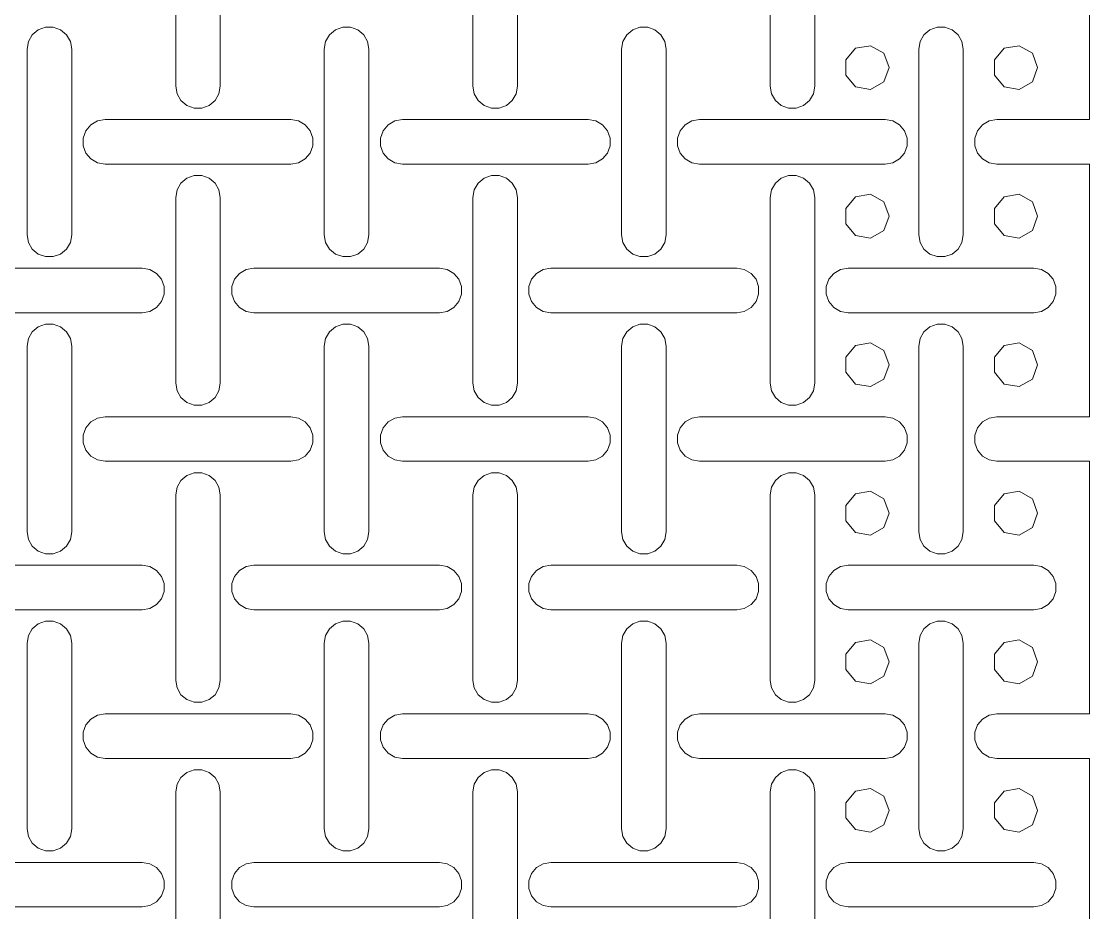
# Model space of a CAD drawing. Header units: metres. Extents: x 0 to 140, y 0 to 240.
# Drawn here: x 68.1 to 140, y 58.1 to 118.1 of the extents above; entities that cross this region are included whole.
import ezdxf

# ---------------------------------------------------------------- set-up
doc = ezdxf.new("R2010")
doc.units = ezdxf.units.M
doc.layers.add('TOP', color=1, linetype='Continuous', lineweight=0)

msp = doc.modelspace()

# ---------------------------------------------------------------- linework, layer by layer
at = {"layer": 'TOP'}
for p, q in [((140, 111.5), (140, 128.5)), ((78.5, 113.75), (78.5, 126.25)), ((81.5, 113.75), (81.5, 126.25)), ((98.5, 113.75), (98.5, 126.25)), ((101.5, 113.75), (101.5, 126.25)), ((118.5, 113.75), (118.5, 126.25)), ((121.5, 113.75), (121.5, 126.25)), ((68.59, 116.763), (68.851, 117.214)), ((68.851, 117.214), (69.25, 117.549)), ((69.25, 117.549), (69.74, 117.727)), ((69.74, 117.727), (70.26, 117.727)), ((70.26, 117.727), (70.75, 117.549)), ((70.75, 117.549), (71.149, 117.214)), ((71.149, 117.214), (71.41, 116.763)), ((88.59, 116.763), (88.851, 117.214)), ((88.851, 117.214), (89.25, 117.549)), ((89.25, 117.549), (89.74, 117.727)), ((89.74, 117.727), (90.26, 117.727)), ((90.26, 117.727), (90.75, 117.549)), ((90.75, 117.549), (91.149, 117.214)), ((91.149, 117.214), (91.41, 116.763)), ((108.59, 116.763), (108.851, 117.214)), ((108.851, 117.214), (109.25, 117.549)), ((109.25, 117.549), (109.74, 117.727)), ((109.74, 117.727), (110.26, 117.727)), ((110.26, 117.727), (110.75, 117.549)), ((110.75, 117.549), (111.149, 117.214)), ((111.149, 117.214), (111.41, 116.763)), ((128.59, 116.763), (128.851, 117.214)), ((128.851, 117.214), (129.25, 117.549)), ((129.25, 117.549), (129.74, 117.727)), ((129.74, 117.727), (130.26, 117.727)), ((130.26, 117.727), (130.75, 117.549)), ((130.75, 117.549), (131.149, 117.214)), ((131.149, 117.214), (131.41, 116.763)), ((68.5, 116.25), (68.59, 116.763)), ((71.41, 116.763), (71.5, 116.25)), ((88.5, 116.25), (88.59, 116.763)), ((91.41, 116.763), (91.5, 116.25)), ((108.5, 116.25), (108.59, 116.763)), ((111.41, 116.763), (111.5, 116.25)), ((125.26, 116.477), (124.25, 116.299)), ((126.149, 115.964), (125.26, 116.477)), ((128.5, 116.25), (128.59, 116.763)), ((131.41, 116.763), (131.5, 116.25)), ((135.26, 116.477), (134.25, 116.299)), ((136.149, 115.964), (135.26, 116.477)), ((68.5, 103.75), (68.5, 116.25)), ((71.5, 103.75), (71.5, 116.25)), ((88.5, 103.75), (88.5, 116.25)), ((91.5, 103.75), (91.5, 116.25)), ((108.5, 103.75), (108.5, 116.25)), ((111.5, 103.75), (111.5, 116.25)), ((124.25, 116.299), (123.59, 115.513)), ((126.5, 115), (126.149, 115.964)), ((128.5, 103.75), (128.5, 116.25)), ((131.5, 103.75), (131.5, 116.25)), ((134.25, 116.299), (133.59, 115.513)), ((136.5, 115), (136.149, 115.964)), ((123.59, 115.513), (123.59, 114.487)), ((133.59, 115.513), (133.59, 114.487)), ((123.59, 114.487), (124.25, 113.701)), ((126.149, 114.036), (126.5, 115)), ((133.59, 114.487), (134.25, 113.701)), ((136.149, 114.036), (136.5, 115)), ((78.5, 113.75), (78.59, 113.237)), ((81.41, 113.237), (81.5, 113.75)), ((98.5, 113.75), (98.59, 113.237)), ((101.41, 113.237), (101.5, 113.75)), ((118.5, 113.75), (118.59, 113.237)), ((121.41, 113.237), (121.5, 113.75)), ((124.25, 113.701), (125.26, 113.523)), ((125.26, 113.523), (126.149, 114.036)), ((134.25, 113.701), (135.26, 113.523)), ((135.26, 113.523), (136.149, 114.036)), ((78.59, 113.237), (78.851, 112.786)), ((81.149, 112.786), (81.41, 113.237)), ((98.59, 113.237), (98.851, 112.786)), ((101.149, 112.786), (101.41, 113.237)), ((118.59, 113.237), (118.851, 112.786)), ((121.149, 112.786), (121.41, 113.237)), ((78.851, 112.786), (79.25, 112.451)), ((79.25, 112.451), (79.74, 112.273)), ((79.74, 112.273), (80.26, 112.273)), ((80.26, 112.273), (80.75, 112.451)), ((80.75, 112.451), (81.149, 112.786)), ((98.851, 112.786), (99.25, 112.451)), ((99.25, 112.451), (99.74, 112.273)), ((99.74, 112.273), (100.26, 112.273)), ((100.26, 112.273), (100.75, 112.451)), ((100.75, 112.451), (101.149, 112.786)), ((118.851, 112.786), (119.25, 112.451)), ((119.25, 112.451), (119.74, 112.273)), ((119.74, 112.273), (120.26, 112.273)), ((120.26, 112.273), (120.75, 112.451)), ((120.75, 112.451), (121.149, 112.786)), ((73.237, 111.41), (73.75, 111.5)), ((73.75, 111.5), (86.25, 111.5)), ((86.25, 111.5), (86.763, 111.41)), ((93.237, 111.41), (93.75, 111.5)), ((93.75, 111.5), (106.25, 111.5)), ((106.25, 111.5), (106.763, 111.41)), ((113.237, 111.41), (113.75, 111.5)), ((113.75, 111.5), (126.25, 111.5)), ((126.25, 111.5), (126.763, 111.41)), ((133.237, 111.41), (133.75, 111.5)), ((133.75, 111.5), (140, 111.5)), ((72.273, 110.26), (72.451, 110.75)), ((72.451, 110.75), (72.786, 111.149)), ((72.786, 111.149), (73.237, 111.41)), ((86.763, 111.41), (87.214, 111.149)), ((87.214, 111.149), (87.549, 110.75)), ((87.549, 110.75), (87.727, 110.26)), ((92.273, 110.26), (92.451, 110.75)), ((92.451, 110.75), (92.786, 111.149)), ((92.786, 111.149), (93.237, 111.41)), ((106.763, 111.41), (107.214, 111.149)), ((107.214, 111.149), (107.549, 110.75)), ((107.549, 110.75), (107.727, 110.26)), ((112.273, 110.26), (112.451, 110.75)), ((112.451, 110.75), (112.786, 111.149)), ((112.786, 111.149), (113.237, 111.41)), ((126.763, 111.41), (127.214, 111.149)), ((127.214, 111.149), (127.549, 110.75)), ((127.549, 110.75), (127.727, 110.26)), ((132.273, 110.26), (132.451, 110.75)), ((132.451, 110.75), (132.786, 111.149)), ((132.786, 111.149), (133.237, 111.41)), ((72.273, 109.74), (72.273, 110.26)), ((87.727, 110.26), (87.727, 109.74)), ((92.273, 109.74), (92.273, 110.26)), ((107.727, 110.26), (107.727, 109.74)), ((112.273, 109.74), (112.273, 110.26)), ((127.727, 110.26), (127.727, 109.74)), ((132.273, 109.74), (132.273, 110.26)), ((72.451, 109.25), (72.273, 109.74)), ((87.727, 109.74), (87.549, 109.25)), ((92.451, 109.25), (92.273, 109.74)), ((107.727, 109.74), (107.549, 109.25)), ((112.451, 109.25), (112.273, 109.74)), ((127.727, 109.74), (127.549, 109.25)), ((132.451, 109.25), (132.273, 109.74)), ((72.786, 108.851), (72.451, 109.25)), ((73.237, 108.59), (72.786, 108.851)), ((73.75, 108.5), (73.237, 108.59)), ((86.763, 108.59), (86.25, 108.5)), ((87.214, 108.851), (86.763, 108.59)), ((87.549, 109.25), (87.214, 108.851)), ((92.786, 108.851), (92.451, 109.25)), ((93.237, 108.59), (92.786, 108.851)), ((93.75, 108.5), (93.237, 108.59)), ((106.763, 108.59), (106.25, 108.5)), ((107.214, 108.851), (106.763, 108.59)), ((107.549, 109.25), (107.214, 108.851)), ((112.786, 108.851), (112.451, 109.25)), ((113.237, 108.59), (112.786, 108.851)), ((113.75, 108.5), (113.237, 108.59)), ((126.763, 108.59), (126.25, 108.5)), ((127.214, 108.851), (126.763, 108.59)), ((127.549, 109.25), (127.214, 108.851)), ((132.786, 108.851), (132.451, 109.25)), ((133.237, 108.59), (132.786, 108.851)), ((133.75, 108.5), (133.237, 108.59)), ((73.75, 108.5), (86.25, 108.5)), ((93.75, 108.5), (106.25, 108.5)), ((113.75, 108.5), (126.25, 108.5)), ((133.75, 108.5), (140, 108.5)), ((140, 91.5), (140, 108.5)), ((78.59, 106.763), (78.851, 107.214)), ((78.851, 107.214), (79.25, 107.549)), ((79.25, 107.549), (79.74, 107.727)), ((79.74, 107.727), (80.26, 107.727)), ((80.26, 107.727), (80.75, 107.549)), ((80.75, 107.549), (81.149, 107.214)), ((81.149, 107.214), (81.41, 106.763)), ((98.59, 106.763), (98.851, 107.214)), ((98.851, 107.214), (99.25, 107.549)), ((99.25, 107.549), (99.74, 107.727)), ((99.74, 107.727), (100.26, 107.727)), ((100.26, 107.727), (100.75, 107.549)), ((100.75, 107.549), (101.149, 107.214)), ((101.149, 107.214), (101.41, 106.763)), ((118.59, 106.763), (118.851, 107.214)), ((118.851, 107.214), (119.25, 107.549)), ((119.25, 107.549), (119.74, 107.727)), ((119.74, 107.727), (120.26, 107.727)), ((120.26, 107.727), (120.75, 107.549)), ((120.75, 107.549), (121.149, 107.214)), ((121.149, 107.214), (121.41, 106.763)), ((78.5, 106.25), (78.59, 106.763)), ((81.41, 106.763), (81.5, 106.25)), ((98.5, 106.25), (98.59, 106.763)), ((101.41, 106.763), (101.5, 106.25)), ((118.5, 106.25), (118.59, 106.763)), ((121.41, 106.763), (121.5, 106.25)), ((125.26, 106.477), (124.25, 106.299)), ((126.149, 105.964), (125.26, 106.477)), ((135.26, 106.477), (134.25, 106.299)), ((136.149, 105.964), (135.26, 106.477)), ((78.5, 93.75), (78.5, 106.25)), ((81.5, 93.75), (81.5, 106.25)), ((98.5, 93.75), (98.5, 106.25)), ((101.5, 93.75), (101.5, 106.25)), ((118.5, 93.75), (118.5, 106.25)), ((121.5, 93.75), (121.5, 106.25)), ((124.25, 106.299), (123.59, 105.513)), ((126.5, 105), (126.149, 105.964)), ((134.25, 106.299), (133.59, 105.513)), ((136.5, 105), (136.149, 105.964)), ((123.59, 105.513), (123.59, 104.487)), ((126.149, 104.036), (126.5, 105)), ((133.59, 105.513), (133.59, 104.487)), ((136.149, 104.036), (136.5, 105)), ((123.59, 104.487), (124.25, 103.701)), ((133.59, 104.487), (134.25, 103.701)), ((68.5, 103.75), (68.59, 103.237)), ((71.41, 103.237), (71.5, 103.75)), ((88.5, 103.75), (88.59, 103.237)), ((91.41, 103.237), (91.5, 103.75)), ((108.5, 103.75), (108.59, 103.237)), ((111.41, 103.237), (111.5, 103.75)), ((124.25, 103.701), (125.26, 103.523)), ((125.26, 103.523), (126.149, 104.036)), ((128.5, 103.75), (128.59, 103.237)), ((131.41, 103.237), (131.5, 103.75)), ((134.25, 103.701), (135.26, 103.523)), ((135.26, 103.523), (136.149, 104.036)), ((68.59, 103.237), (68.851, 102.786)), ((71.149, 102.786), (71.41, 103.237)), ((88.59, 103.237), (88.851, 102.786)), ((91.149, 102.786), (91.41, 103.237)), ((108.59, 103.237), (108.851, 102.786)), ((111.149, 102.786), (111.41, 103.237)), ((128.59, 103.237), (128.851, 102.786)), ((131.149, 102.786), (131.41, 103.237)), ((68.851, 102.786), (69.25, 102.451)), ((69.25, 102.451), (69.74, 102.273)), ((69.74, 102.273), (70.26, 102.273)), ((70.26, 102.273), (70.75, 102.451)), ((70.75, 102.451), (71.149, 102.786)), ((88.851, 102.786), (89.25, 102.451)), ((89.25, 102.451), (89.74, 102.273)), ((89.74, 102.273), (90.26, 102.273)), ((90.26, 102.273), (90.75, 102.451)), ((90.75, 102.451), (91.149, 102.786)), ((108.851, 102.786), (109.25, 102.451)), ((109.25, 102.451), (109.74, 102.273)), ((109.74, 102.273), (110.26, 102.273)), ((110.26, 102.273), (110.75, 102.451)), ((110.75, 102.451), (111.149, 102.786)), ((128.851, 102.786), (129.25, 102.451)), ((129.25, 102.451), (129.74, 102.273)), ((129.74, 102.273), (130.26, 102.273)), ((130.26, 102.273), (130.75, 102.451)), ((130.75, 102.451), (131.149, 102.786)), ((63.75, 101.5), (76.25, 101.5)), ((76.25, 101.5), (76.763, 101.41)), ((76.763, 101.41), (77.214, 101.149)), ((82.786, 101.149), (83.237, 101.41)), ((83.237, 101.41), (83.75, 101.5)), ((83.75, 101.5), (96.25, 101.5)), ((96.25, 101.5), (96.763, 101.41)), ((96.763, 101.41), (97.214, 101.149)), ((102.786, 101.149), (103.237, 101.41)), ((103.237, 101.41), (103.75, 101.5)), ((103.75, 101.5), (116.25, 101.5)), ((116.25, 101.5), (116.763, 101.41)), ((116.763, 101.41), (117.214, 101.149)), ((122.786, 101.149), (123.237, 101.41)), ((123.237, 101.41), (123.75, 101.5)), ((123.75, 101.5), (136.25, 101.5)), ((136.25, 101.5), (136.763, 101.41)), ((136.763, 101.41), (137.214, 101.149)), ((77.214, 101.149), (77.549, 100.75)), ((77.549, 100.75), (77.727, 100.26)), ((82.273, 100.26), (82.451, 100.75)), ((82.451, 100.75), (82.786, 101.149)), ((97.214, 101.149), (97.549, 100.75)), ((97.549, 100.75), (97.727, 100.26)), ((102.273, 100.26), (102.451, 100.75)), ((102.451, 100.75), (102.786, 101.149)), ((117.214, 101.149), (117.549, 100.75)), ((117.549, 100.75), (117.727, 100.26)), ((122.273, 100.26), (122.451, 100.75)), ((122.451, 100.75), (122.786, 101.149)), ((137.214, 101.149), (137.549, 100.75)), ((137.549, 100.75), (137.727, 100.26)), ((77.727, 100.26), (77.727, 99.74)), ((82.273, 99.74), (82.273, 100.26)), ((97.727, 100.26), (97.727, 99.74)), ((102.273, 99.74), (102.273, 100.26)), ((117.727, 100.26), (117.727, 99.74)), ((122.273, 99.74), (122.273, 100.26)), ((137.727, 100.26), (137.727, 99.74)), ((77.549, 99.25), (77.214, 98.851)), ((77.727, 99.74), (77.549, 99.25)), ((82.451, 99.25), (82.273, 99.74)), ((82.786, 98.851), (82.451, 99.25)), ((97.549, 99.25), (97.214, 98.851)), ((97.727, 99.74), (97.549, 99.25)), ((102.451, 99.25), (102.273, 99.74)), ((102.786, 98.851), (102.451, 99.25)), ((117.549, 99.25), (117.214, 98.851)), ((117.727, 99.74), (117.549, 99.25)), ((122.451, 99.25), (122.273, 99.74)), ((122.786, 98.851), (122.451, 99.25)), ((137.549, 99.25), (137.214, 98.851)), ((137.727, 99.74), (137.549, 99.25)), ((63.75, 98.5), (76.25, 98.5)), ((76.763, 98.59), (76.25, 98.5)), ((77.214, 98.851), (76.763, 98.59)), ((83.237, 98.59), (82.786, 98.851)), ((83.75, 98.5), (83.237, 98.59)), ((83.75, 98.5), (96.25, 98.5)), ((96.763, 98.59), (96.25, 98.5)), ((97.214, 98.851), (96.763, 98.59)), ((103.237, 98.59), (102.786, 98.851)), ((103.75, 98.5), (103.237, 98.59)), ((103.75, 98.5), (116.25, 98.5)), ((116.763, 98.59), (116.25, 98.5)), ((117.214, 98.851), (116.763, 98.59)), ((123.237, 98.59), (122.786, 98.851)), ((123.75, 98.5), (123.237, 98.59)), ((123.75, 98.5), (136.25, 98.5)), ((136.763, 98.59), (136.25, 98.5)), ((137.214, 98.851), (136.763, 98.59)), ((68.59, 96.763), (68.851, 97.214)), ((68.851, 97.214), (69.25, 97.549)), ((69.25, 97.549), (69.74, 97.727)), ((69.74, 97.727), (70.26, 97.727)), ((70.26, 97.727), (70.75, 97.549)), ((70.75, 97.549), (71.149, 97.214)), ((71.149, 97.214), (71.41, 96.763)), ((88.59, 96.763), (88.851, 97.214)), ((88.851, 97.214), (89.25, 97.549)), ((89.25, 97.549), (89.74, 97.727)), ((89.74, 97.727), (90.26, 97.727)), ((90.26, 97.727), (90.75, 97.549)), ((90.75, 97.549), (91.149, 97.214)), ((91.149, 97.214), (91.41, 96.763)), ((108.59, 96.763), (108.851, 97.214)), ((108.851, 97.214), (109.25, 97.549)), ((109.25, 97.549), (109.74, 97.727)), ((109.74, 97.727), (110.26, 97.727)), ((110.26, 97.727), (110.75, 97.549)), ((110.75, 97.549), (111.149, 97.214)), ((111.149, 97.214), (111.41, 96.763)), ((128.59, 96.763), (128.851, 97.214)), ((128.851, 97.214), (129.25, 97.549)), ((129.25, 97.549), (129.74, 97.727)), ((129.74, 97.727), (130.26, 97.727)), ((130.26, 97.727), (130.75, 97.549)), ((130.75, 97.549), (131.149, 97.214)), ((131.149, 97.214), (131.41, 96.763)), ((68.5, 96.25), (68.59, 96.763)), ((71.41, 96.763), (71.5, 96.25)), ((88.5, 96.25), (88.59, 96.763)), ((91.41, 96.763), (91.5, 96.25)), ((108.5, 96.25), (108.59, 96.763)), ((111.41, 96.763), (111.5, 96.25)), ((125.26, 96.477), (124.25, 96.299)), ((126.149, 95.964), (125.26, 96.477)), ((128.5, 96.25), (128.59, 96.763)), ((131.41, 96.763), (131.5, 96.25)), ((135.26, 96.477), (134.25, 96.299)), ((136.149, 95.964), (135.26, 96.477)), ((68.5, 83.75), (68.5, 96.25)), ((71.5, 83.75), (71.5, 96.25)), ((88.5, 83.75), (88.5, 96.25)), ((91.5, 83.75), (91.5, 96.25)), ((108.5, 83.75), (108.5, 96.25)), ((111.5, 83.75), (111.5, 96.25)), ((124.25, 96.299), (123.59, 95.513)), ((126.5, 95), (126.149, 95.964)), ((128.5, 83.75), (128.5, 96.25)), ((131.5, 83.75), (131.5, 96.25)), ((134.25, 96.299), (133.59, 95.513)), ((136.5, 95), (136.149, 95.964)), ((123.59, 95.513), (123.59, 94.487)), ((126.149, 94.036), (126.5, 95)), ((133.59, 95.513), (133.59, 94.487)), ((136.149, 94.036), (136.5, 95)), ((123.59, 94.487), (124.25, 93.701)), ((133.59, 94.487), (134.25, 93.701)), ((78.5, 93.75), (78.59, 93.237)), ((81.41, 93.237), (81.5, 93.75)), ((98.5, 93.75), (98.59, 93.237)), ((101.41, 93.237), (101.5, 93.75)), ((118.5, 93.75), (118.59, 93.237)), ((121.41, 93.237), (121.5, 93.75)), ((124.25, 93.701), (125.26, 93.523)), ((125.26, 93.523), (126.149, 94.036)), ((134.25, 93.701), (135.26, 93.523)), ((135.26, 93.523), (136.149, 94.036)), ((78.59, 93.237), (78.851, 92.786)), ((78.851, 92.786), (79.25, 92.451)), ((80.75, 92.451), (81.149, 92.786)), ((81.149, 92.786), (81.41, 93.237)), ((98.59, 93.237), (98.851, 92.786)), ((98.851, 92.786), (99.25, 92.451)), ((100.75, 92.451), (101.149, 92.786)), ((101.149, 92.786), (101.41, 93.237)), ((118.59, 93.237), (118.851, 92.786)), ((118.851, 92.786), (119.25, 92.451)), ((120.75, 92.451), (121.149, 92.786)), ((121.149, 92.786), (121.41, 93.237)), ((79.25, 92.451), (79.74, 92.273)), ((79.74, 92.273), (80.26, 92.273)), ((80.26, 92.273), (80.75, 92.451)), ((99.25, 92.451), (99.74, 92.273)), ((99.74, 92.273), (100.26, 92.273)), ((100.26, 92.273), (100.75, 92.451)), ((119.25, 92.451), (119.74, 92.273)), ((119.74, 92.273), (120.26, 92.273)), ((120.26, 92.273), (120.75, 92.451)), ((72.786, 91.149), (73.237, 91.41)), ((73.237, 91.41), (73.75, 91.5)), ((73.75, 91.5), (86.25, 91.5)), ((86.25, 91.5), (86.763, 91.41)), ((86.763, 91.41), (87.214, 91.149)), ((92.786, 91.149), (93.237, 91.41)), ((93.237, 91.41), (93.75, 91.5)), ((93.75, 91.5), (106.25, 91.5)), ((106.25, 91.5), (106.763, 91.41)), ((106.763, 91.41), (107.214, 91.149)), ((112.786, 91.149), (113.237, 91.41)), ((113.237, 91.41), (113.75, 91.5)), ((113.75, 91.5), (126.25, 91.5)), ((126.25, 91.5), (126.763, 91.41)), ((126.763, 91.41), (127.214, 91.149)), ((132.786, 91.149), (133.237, 91.41)), ((133.237, 91.41), (133.75, 91.5)), ((133.75, 91.5), (140, 91.5)), ((72.273, 90.26), (72.451, 90.75)), ((72.451, 90.75), (72.786, 91.149)), ((87.214, 91.149), (87.549, 90.75)), ((87.549, 90.75), (87.727, 90.26)), ((92.273, 90.26), (92.451, 90.75)), ((92.451, 90.75), (92.786, 91.149)), ((107.214, 91.149), (107.549, 90.75)), ((107.549, 90.75), (107.727, 90.26)), ((112.273, 90.26), (112.451, 90.75)), ((112.451, 90.75), (112.786, 91.149)), ((127.214, 91.149), (127.549, 90.75)), ((127.549, 90.75), (127.727, 90.26)), ((132.273, 90.26), (132.451, 90.75)), ((132.451, 90.75), (132.786, 91.149)), ((72.273, 89.74), (72.273, 90.26)), ((87.727, 90.26), (87.727, 89.74)), ((92.273, 89.74), (92.273, 90.26)), ((107.727, 90.26), (107.727, 89.74)), ((112.273, 89.74), (112.273, 90.26)), ((127.727, 90.26), (127.727, 89.74)), ((132.273, 89.74), (132.273, 90.26)), ((72.451, 89.25), (72.273, 89.74)), ((72.786, 88.851), (72.451, 89.25)), ((87.549, 89.25), (87.214, 88.851)), ((87.727, 89.74), (87.549, 89.25)), ((92.451, 89.25), (92.273, 89.74)), ((92.786, 88.851), (92.451, 89.25)), ((107.549, 89.25), (107.214, 88.851)), ((107.727, 89.74), (107.549, 89.25)), ((112.451, 89.25), (112.273, 89.74)), ((112.786, 88.851), (112.451, 89.25)), ((127.549, 89.25), (127.214, 88.851)), ((127.727, 89.74), (127.549, 89.25)), ((132.451, 89.25), (132.273, 89.74)), ((132.786, 88.851), (132.451, 89.25)), ((73.237, 88.59), (72.786, 88.851)), ((73.75, 88.5), (73.237, 88.59)), ((73.75, 88.5), (86.25, 88.5)), ((86.763, 88.59), (86.25, 88.5)), ((87.214, 88.851), (86.763, 88.59)), ((93.237, 88.59), (92.786, 88.851)), ((93.75, 88.5), (93.237, 88.59)), ((93.75, 88.5), (106.25, 88.5)), ((106.763, 88.59), (106.25, 88.5)), ((107.214, 88.851), (106.763, 88.59)), ((113.237, 88.59), (112.786, 88.851)), ((113.75, 88.5), (113.237, 88.59)), ((113.75, 88.5), (126.25, 88.5)), ((126.763, 88.59), (126.25, 88.5)), ((127.214, 88.851), (126.763, 88.59)), ((133.237, 88.59), (132.786, 88.851)), ((133.75, 88.5), (133.237, 88.59)), ((133.75, 88.5), (140, 88.5)), ((140, 71.5), (140, 88.5)), ((79.25, 87.549), (79.74, 87.727)), ((79.74, 87.727), (80.26, 87.727)), ((80.26, 87.727), (80.75, 87.549)), ((99.25, 87.549), (99.74, 87.727)), ((99.74, 87.727), (100.26, 87.727)), ((100.26, 87.727), (100.75, 87.549)), ((119.25, 87.549), (119.74, 87.727)), ((119.74, 87.727), (120.26, 87.727)), ((120.26, 87.727), (120.75, 87.549)), ((78.59, 86.763), (78.851, 87.214)), ((78.851, 87.214), (79.25, 87.549)), ((80.75, 87.549), (81.149, 87.214)), ((81.149, 87.214), (81.41, 86.763)), ((98.59, 86.763), (98.851, 87.214)), ((98.851, 87.214), (99.25, 87.549)), ((100.75, 87.549), (101.149, 87.214)), ((101.149, 87.214), (101.41, 86.763)), ((118.59, 86.763), (118.851, 87.214)), ((118.851, 87.214), (119.25, 87.549)), ((120.75, 87.549), (121.149, 87.214)), ((121.149, 87.214), (121.41, 86.763)), ((78.5, 86.25), (78.59, 86.763)), ((81.41, 86.763), (81.5, 86.25)), ((98.5, 86.25), (98.59, 86.763)), ((101.41, 86.763), (101.5, 86.25)), ((118.5, 86.25), (118.59, 86.763)), ((121.41, 86.763), (121.5, 86.25)), ((124.25, 86.299), (123.59, 85.513)), ((125.26, 86.477), (124.25, 86.299)), ((126.149, 85.964), (125.26, 86.477)), ((134.25, 86.299), (133.59, 85.513)), ((135.26, 86.477), (134.25, 86.299)), ((136.149, 85.964), (135.26, 86.477)), ((78.5, 73.75), (78.5, 86.25)), ((81.5, 73.75), (81.5, 86.25)), ((98.5, 73.75), (98.5, 86.25)), ((101.5, 73.75), (101.5, 86.25)), ((118.5, 73.75), (118.5, 86.25)), ((121.5, 73.75), (121.5, 86.25)), ((126.5, 85), (126.149, 85.964)), ((136.5, 85), (136.149, 85.964)), ((123.59, 85.513), (123.59, 84.487)), ((126.149, 84.036), (126.5, 85)), ((133.59, 85.513), (133.59, 84.487)), ((136.149, 84.036), (136.5, 85)), ((123.59, 84.487), (124.25, 83.701)), ((133.59, 84.487), (134.25, 83.701)), ((68.5, 83.75), (68.59, 83.237)), ((71.41, 83.237), (71.5, 83.75)), ((88.5, 83.75), (88.59, 83.237)), ((91.41, 83.237), (91.5, 83.75)), ((108.5, 83.75), (108.59, 83.237)), ((111.41, 83.237), (111.5, 83.75)), ((124.25, 83.701), (125.26, 83.523)), ((125.26, 83.523), (126.149, 84.036)), ((128.5, 83.75), (128.59, 83.237)), ((131.41, 83.237), (131.5, 83.75)), ((134.25, 83.701), (135.26, 83.523)), ((135.26, 83.523), (136.149, 84.036)), ((68.59, 83.237), (68.851, 82.786)), ((68.851, 82.786), (69.25, 82.451)), ((70.75, 82.451), (71.149, 82.786)), ((71.149, 82.786), (71.41, 83.237)), ((88.59, 83.237), (88.851, 82.786)), ((88.851, 82.786), (89.25, 82.451)), ((90.75, 82.451), (91.149, 82.786)), ((91.149, 82.786), (91.41, 83.237)), ((108.59, 83.237), (108.851, 82.786)), ((108.851, 82.786), (109.25, 82.451)), ((110.75, 82.451), (111.149, 82.786)), ((111.149, 82.786), (111.41, 83.237)), ((128.59, 83.237), (128.851, 82.786)), ((128.851, 82.786), (129.25, 82.451)), ((130.75, 82.451), (131.149, 82.786)), ((131.149, 82.786), (131.41, 83.237)), ((69.25, 82.451), (69.74, 82.273)), ((69.74, 82.273), (70.26, 82.273)), ((70.26, 82.273), (70.75, 82.451)), ((89.25, 82.451), (89.74, 82.273)), ((89.74, 82.273), (90.26, 82.273)), ((90.26, 82.273), (90.75, 82.451)), ((109.25, 82.451), (109.74, 82.273)), ((109.74, 82.273), (110.26, 82.273)), ((110.26, 82.273), (110.75, 82.451)), ((129.25, 82.451), (129.74, 82.273)), ((129.74, 82.273), (130.26, 82.273)), ((130.26, 82.273), (130.75, 82.451)), ((63.75, 81.5), (76.25, 81.5)), ((76.25, 81.5), (76.763, 81.41)), ((76.763, 81.41), (77.214, 81.149)), ((82.786, 81.149), (83.237, 81.41)), ((83.237, 81.41), (83.75, 81.5)), ((83.75, 81.5), (96.25, 81.5)), ((96.25, 81.5), (96.763, 81.41)), ((96.763, 81.41), (97.214, 81.149)), ((102.786, 81.149), (103.237, 81.41)), ((103.237, 81.41), (103.75, 81.5)), ((103.75, 81.5), (116.25, 81.5)), ((116.25, 81.5), (116.763, 81.41)), ((116.763, 81.41), (117.214, 81.149)), ((122.786, 81.149), (123.237, 81.41)), ((123.237, 81.41), (123.75, 81.5)), ((123.75, 81.5), (136.25, 81.5)), ((136.25, 81.5), (136.763, 81.41)), ((136.763, 81.41), (137.214, 81.149)), ((77.214, 81.149), (77.549, 80.75)), ((77.549, 80.75), (77.727, 80.26)), ((82.273, 80.26), (82.451, 80.75)), ((82.451, 80.75), (82.786, 81.149)), ((97.214, 81.149), (97.549, 80.75)), ((97.549, 80.75), (97.727, 80.26)), ((102.273, 80.26), (102.451, 80.75)), ((102.451, 80.75), (102.786, 81.149)), ((117.214, 81.149), (117.549, 80.75)), ((117.549, 80.75), (117.727, 80.26)), ((122.273, 80.26), (122.451, 80.75)), ((122.451, 80.75), (122.786, 81.149)), ((137.214, 81.149), (137.549, 80.75)), ((137.549, 80.75), (137.727, 80.26)), ((77.727, 80.26), (77.727, 79.74)), ((82.273, 79.74), (82.273, 80.26)), ((97.727, 80.26), (97.727, 79.74)), ((102.273, 79.74), (102.273, 80.26)), ((117.727, 80.26), (117.727, 79.74)), ((122.273, 79.74), (122.273, 80.26)), ((137.727, 80.26), (137.727, 79.74)), ((77.549, 79.25), (77.214, 78.851)), ((77.727, 79.74), (77.549, 79.25)), ((82.451, 79.25), (82.273, 79.74)), ((82.786, 78.851), (82.451, 79.25)), ((97.549, 79.25), (97.214, 78.851)), ((97.727, 79.74), (97.549, 79.25)), ((102.451, 79.25), (102.273, 79.74)), ((102.786, 78.851), (102.451, 79.25)), ((117.549, 79.25), (117.214, 78.851)), ((117.727, 79.74), (117.549, 79.25)), ((122.451, 79.25), (122.273, 79.74)), ((122.786, 78.851), (122.451, 79.25)), ((137.549, 79.25), (137.214, 78.851)), ((137.727, 79.74), (137.549, 79.25)), ((63.75, 78.5), (76.25, 78.5)), ((76.763, 78.59), (76.25, 78.5)), ((77.214, 78.851), (76.763, 78.59)), ((83.237, 78.59), (82.786, 78.851)), ((83.75, 78.5), (83.237, 78.59)), ((83.75, 78.5), (96.25, 78.5)), ((96.763, 78.59), (96.25, 78.5)), ((97.214, 78.851), (96.763, 78.59)), ((103.237, 78.59), (102.786, 78.851)), ((103.75, 78.5), (103.237, 78.59)), ((103.75, 78.5), (116.25, 78.5)), ((116.763, 78.59), (116.25, 78.5)), ((117.214, 78.851), (116.763, 78.59)), ((123.237, 78.59), (122.786, 78.851)), ((123.75, 78.5), (123.237, 78.59)), ((123.75, 78.5), (136.25, 78.5)), ((136.763, 78.59), (136.25, 78.5)), ((137.214, 78.851), (136.763, 78.59)), ((69.25, 77.549), (69.74, 77.727)), ((69.74, 77.727), (70.26, 77.727)), ((70.26, 77.727), (70.75, 77.549)), ((89.25, 77.549), (89.74, 77.727)), ((89.74, 77.727), (90.26, 77.727)), ((90.26, 77.727), (90.75, 77.549)), ((109.25, 77.549), (109.74, 77.727)), ((109.74, 77.727), (110.26, 77.727)), ((110.26, 77.727), (110.75, 77.549)), ((129.25, 77.549), (129.74, 77.727)), ((129.74, 77.727), (130.26, 77.727)), ((130.26, 77.727), (130.75, 77.549)), ((68.59, 76.763), (68.851, 77.214)), ((68.851, 77.214), (69.25, 77.549)), ((70.75, 77.549), (71.149, 77.214)), ((71.149, 77.214), (71.41, 76.763)), ((88.59, 76.763), (88.851, 77.214)), ((88.851, 77.214), (89.25, 77.549)), ((90.75, 77.549), (91.149, 77.214)), ((91.149, 77.214), (91.41, 76.763)), ((108.59, 76.763), (108.851, 77.214)), ((108.851, 77.214), (109.25, 77.549)), ((110.75, 77.549), (111.149, 77.214)), ((111.149, 77.214), (111.41, 76.763)), ((128.59, 76.763), (128.851, 77.214)), ((128.851, 77.214), (129.25, 77.549)), ((130.75, 77.549), (131.149, 77.214)), ((131.149, 77.214), (131.41, 76.763)), ((68.5, 76.25), (68.59, 76.763)), ((68.5, 63.75), (68.5, 76.25)), ((71.41, 76.763), (71.5, 76.25)), ((71.5, 63.75), (71.5, 76.25)), ((88.5, 76.25), (88.59, 76.763)), ((88.5, 63.75), (88.5, 76.25)), ((91.41, 76.763), (91.5, 76.25)), ((91.5, 63.75), (91.5, 76.25)), ((108.5, 76.25), (108.59, 76.763)), ((108.5, 63.75), (108.5, 76.25)), ((111.41, 76.763), (111.5, 76.25)), ((111.5, 63.75), (111.5, 76.25)), ((124.25, 76.299), (123.59, 75.513)), ((125.26, 76.477), (124.25, 76.299)), ((126.149, 75.964), (125.26, 76.477)), ((128.5, 76.25), (128.59, 76.763)), ((128.5, 63.75), (128.5, 76.25)), ((131.41, 76.763), (131.5, 76.25)), ((131.5, 63.75), (131.5, 76.25)), ((134.25, 76.299), (133.59, 75.513)), ((135.26, 76.477), (134.25, 76.299)), ((136.149, 75.964), (135.26, 76.477)), ((123.59, 75.513), (123.59, 74.487)), ((126.5, 75), (126.149, 75.964)), ((133.59, 75.513), (133.59, 74.487)), ((136.5, 75), (136.149, 75.964)), ((126.149, 74.036), (126.5, 75)), ((136.149, 74.036), (136.5, 75)), ((123.59, 74.487), (124.25, 73.701)), ((133.59, 74.487), (134.25, 73.701)), ((78.5, 73.75), (78.59, 73.237)), ((81.41, 73.237), (81.5, 73.75)), ((98.5, 73.75), (98.59, 73.237)), ((101.41, 73.237), (101.5, 73.75)), ((118.5, 73.75), (118.59, 73.237)), ((121.41, 73.237), (121.5, 73.75)), ((124.25, 73.701), (125.26, 73.523)), ((125.26, 73.523), (126.149, 74.036)), ((134.25, 73.701), (135.26, 73.523)), ((135.26, 73.523), (136.149, 74.036)), ((78.59, 73.237), (78.851, 72.786)), ((78.851, 72.786), (79.25, 72.451)), ((80.75, 72.451), (81.149, 72.786)), ((81.149, 72.786), (81.41, 73.237)), ((98.59, 73.237), (98.851, 72.786)), ((98.851, 72.786), (99.25, 72.451)), ((100.75, 72.451), (101.149, 72.786)), ((101.149, 72.786), (101.41, 73.237)), ((118.59, 73.237), (118.851, 72.786)), ((118.851, 72.786), (119.25, 72.451)), ((120.75, 72.451), (121.149, 72.786)), ((121.149, 72.786), (121.41, 73.237)), ((79.25, 72.451), (79.74, 72.273)), ((79.74, 72.273), (80.26, 72.273)), ((80.26, 72.273), (80.75, 72.451)), ((99.25, 72.451), (99.74, 72.273)), ((99.74, 72.273), (100.26, 72.273)), ((100.26, 72.273), (100.75, 72.451)), ((119.25, 72.451), (119.74, 72.273)), ((119.74, 72.273), (120.26, 72.273)), ((120.26, 72.273), (120.75, 72.451)), ((72.786, 71.149), (73.237, 71.41)), ((73.237, 71.41), (73.75, 71.5)), ((73.75, 71.5), (86.25, 71.5)), ((86.25, 71.5), (86.763, 71.41)), ((86.763, 71.41), (87.214, 71.149)), ((92.786, 71.149), (93.237, 71.41)), ((93.237, 71.41), (93.75, 71.5)), ((93.75, 71.5), (106.25, 71.5)), ((106.25, 71.5), (106.763, 71.41)), ((106.763, 71.41), (107.214, 71.149)), ((112.786, 71.149), (113.237, 71.41)), ((113.237, 71.41), (113.75, 71.5)), ((113.75, 71.5), (126.25, 71.5)), ((126.25, 71.5), (126.763, 71.41)), ((126.763, 71.41), (127.214, 71.149)), ((132.786, 71.149), (133.237, 71.41)), ((133.237, 71.41), (133.75, 71.5)), ((133.75, 71.5), (140, 71.5)), ((72.273, 70.26), (72.451, 70.75)), ((72.451, 70.75), (72.786, 71.149)), ((87.214, 71.149), (87.549, 70.75)), ((87.549, 70.75), (87.727, 70.26)), ((92.273, 70.26), (92.451, 70.75)), ((92.451, 70.75), (92.786, 71.149)), ((107.214, 71.149), (107.549, 70.75)), ((107.549, 70.75), (107.727, 70.26)), ((112.273, 70.26), (112.451, 70.75)), ((112.451, 70.75), (112.786, 71.149)), ((127.214, 71.149), (127.549, 70.75)), ((127.549, 70.75), (127.727, 70.26)), ((132.273, 70.26), (132.451, 70.75)), ((132.451, 70.75), (132.786, 71.149)), ((72.273, 69.74), (72.273, 70.26)), ((72.451, 69.25), (72.273, 69.74)), ((87.727, 69.74), (87.549, 69.25)), ((87.727, 70.26), (87.727, 69.74)), ((92.273, 69.74), (92.273, 70.26)), ((92.451, 69.25), (92.273, 69.74)), ((107.727, 69.74), (107.549, 69.25)), ((107.727, 70.26), (107.727, 69.74)), ((112.273, 69.74), (112.273, 70.26)), ((112.451, 69.25), (112.273, 69.74)), ((127.727, 69.74), (127.549, 69.25)), ((127.727, 70.26), (127.727, 69.74)), ((132.273, 69.74), (132.273, 70.26)), ((132.451, 69.25), (132.273, 69.74)), ((72.786, 68.851), (72.451, 69.25)), ((87.549, 69.25), (87.214, 68.851)), ((92.786, 68.851), (92.451, 69.25)), ((107.549, 69.25), (107.214, 68.851)), ((112.786, 68.851), (112.451, 69.25)), ((127.549, 69.25), (127.214, 68.851)), ((132.786, 68.851), (132.451, 69.25)), ((73.237, 68.59), (72.786, 68.851)), ((73.75, 68.5), (73.237, 68.59)), ((73.75, 68.5), (86.25, 68.5)), ((86.763, 68.59), (86.25, 68.5)), ((87.214, 68.851), (86.763, 68.59)), ((93.237, 68.59), (92.786, 68.851)), ((93.75, 68.5), (93.237, 68.59)), ((93.75, 68.5), (106.25, 68.5)), ((106.763, 68.59), (106.25, 68.5)), ((107.214, 68.851), (106.763, 68.59)), ((113.237, 68.59), (112.786, 68.851)), ((113.75, 68.5), (113.237, 68.59)), ((113.75, 68.5), (126.25, 68.5)), ((126.763, 68.59), (126.25, 68.5)), ((127.214, 68.851), (126.763, 68.59)), ((133.237, 68.59), (132.786, 68.851)), ((133.75, 68.5), (133.237, 68.59)), ((133.75, 68.5), (140, 68.5)), ((140, 51.5), (140, 68.5)), ((79.25, 67.549), (79.74, 67.727)), ((79.74, 67.727), (80.26, 67.727)), ((80.26, 67.727), (80.75, 67.549)), ((99.25, 67.549), (99.74, 67.727)), ((99.74, 67.727), (100.26, 67.727)), ((100.26, 67.727), (100.75, 67.549)), ((119.25, 67.549), (119.74, 67.727)), ((119.74, 67.727), (120.26, 67.727)), ((120.26, 67.727), (120.75, 67.549)), ((78.59, 66.763), (78.851, 67.214)), ((78.851, 67.214), (79.25, 67.549)), ((80.75, 67.549), (81.149, 67.214)), ((81.149, 67.214), (81.41, 66.763)), ((98.59, 66.763), (98.851, 67.214)), ((98.851, 67.214), (99.25, 67.549)), ((100.75, 67.549), (101.149, 67.214)), ((101.149, 67.214), (101.41, 66.763)), ((118.59, 66.763), (118.851, 67.214)), ((118.851, 67.214), (119.25, 67.549)), ((120.75, 67.549), (121.149, 67.214)), ((121.149, 67.214), (121.41, 66.763)), ((78.5, 66.25), (78.59, 66.763)), ((78.5, 53.75), (78.5, 66.25)), ((81.41, 66.763), (81.5, 66.25)), ((81.5, 53.75), (81.5, 66.25)), ((98.5, 66.25), (98.59, 66.763)), ((98.5, 53.75), (98.5, 66.25)), ((101.41, 66.763), (101.5, 66.25)), ((101.5, 53.75), (101.5, 66.25)), ((118.5, 66.25), (118.59, 66.763)), ((118.5, 53.75), (118.5, 66.25)), ((121.41, 66.763), (121.5, 66.25)), ((121.5, 53.75), (121.5, 66.25)), ((124.25, 66.299), (123.59, 65.513)), ((125.26, 66.477), (124.25, 66.299)), ((126.149, 65.964), (125.26, 66.477)), ((134.25, 66.299), (133.59, 65.513)), ((135.26, 66.477), (134.25, 66.299)), ((136.149, 65.964), (135.26, 66.477)), ((123.59, 65.513), (123.59, 64.487)), ((126.5, 65), (126.149, 65.964)), ((133.59, 65.513), (133.59, 64.487)), ((136.5, 65), (136.149, 65.964)), ((126.149, 64.036), (126.5, 65)), ((136.149, 64.036), (136.5, 65)), ((123.59, 64.487), (124.25, 63.701)), ((125.26, 63.523), (126.149, 64.036)), ((133.59, 64.487), (134.25, 63.701)), ((135.26, 63.523), (136.149, 64.036)), ((68.5, 63.75), (68.59, 63.237)), ((71.41, 63.237), (71.5, 63.75)), ((88.5, 63.75), (88.59, 63.237)), ((91.41, 63.237), (91.5, 63.75)), ((108.5, 63.75), (108.59, 63.237)), ((111.41, 63.237), (111.5, 63.75)), ((124.25, 63.701), (125.26, 63.523)), ((128.5, 63.75), (128.59, 63.237)), ((131.41, 63.237), (131.5, 63.75)), ((134.25, 63.701), (135.26, 63.523)), ((68.59, 63.237), (68.851, 62.786)), ((68.851, 62.786), (69.25, 62.451)), ((70.75, 62.451), (71.149, 62.786)), ((71.149, 62.786), (71.41, 63.237)), ((88.59, 63.237), (88.851, 62.786)), ((88.851, 62.786), (89.25, 62.451)), ((90.75, 62.451), (91.149, 62.786)), ((91.149, 62.786), (91.41, 63.237)), ((108.59, 63.237), (108.851, 62.786)), ((108.851, 62.786), (109.25, 62.451)), ((110.75, 62.451), (111.149, 62.786)), ((111.149, 62.786), (111.41, 63.237)), ((128.59, 63.237), (128.851, 62.786)), ((128.851, 62.786), (129.25, 62.451)), ((130.75, 62.451), (131.149, 62.786)), ((131.149, 62.786), (131.41, 63.237)), ((69.25, 62.451), (69.74, 62.273)), ((69.74, 62.273), (70.26, 62.273)), ((70.26, 62.273), (70.75, 62.451)), ((89.25, 62.451), (89.74, 62.273)), ((89.74, 62.273), (90.26, 62.273)), ((90.26, 62.273), (90.75, 62.451)), ((109.25, 62.451), (109.74, 62.273)), ((109.74, 62.273), (110.26, 62.273)), ((110.26, 62.273), (110.75, 62.451)), ((129.25, 62.451), (129.74, 62.273)), ((129.74, 62.273), (130.26, 62.273)), ((130.26, 62.273), (130.75, 62.451)), ((63.75, 61.5), (76.25, 61.5)), ((76.25, 61.5), (76.763, 61.41)), ((76.763, 61.41), (77.214, 61.149)), ((77.214, 61.149), (77.549, 60.75)), ((82.451, 60.75), (82.786, 61.149)), ((82.786, 61.149), (83.237, 61.41)), ((83.237, 61.41), (83.75, 61.5)), ((83.75, 61.5), (96.25, 61.5)), ((96.25, 61.5), (96.763, 61.41)), ((96.763, 61.41), (97.214, 61.149)), ((97.214, 61.149), (97.549, 60.75)), ((102.451, 60.75), (102.786, 61.149)), ((102.786, 61.149), (103.237, 61.41)), ((103.237, 61.41), (103.75, 61.5)), ((103.75, 61.5), (116.25, 61.5)), ((116.25, 61.5), (116.763, 61.41)), ((116.763, 61.41), (117.214, 61.149)), ((117.214, 61.149), (117.549, 60.75)), ((122.451, 60.75), (122.786, 61.149)), ((122.786, 61.149), (123.237, 61.41)), ((123.237, 61.41), (123.75, 61.5)), ((123.75, 61.5), (136.25, 61.5)), ((136.25, 61.5), (136.763, 61.41)), ((136.763, 61.41), (137.214, 61.149)), ((137.214, 61.149), (137.549, 60.75)), ((77.549, 60.75), (77.727, 60.26)), ((82.273, 60.26), (82.451, 60.75)), ((97.549, 60.75), (97.727, 60.26)), ((102.273, 60.26), (102.451, 60.75)), ((117.549, 60.75), (117.727, 60.26)), ((122.273, 60.26), (122.451, 60.75)), ((137.549, 60.75), (137.727, 60.26)), ((77.727, 59.74), (77.549, 59.25)), ((77.727, 60.26), (77.727, 59.74)), ((82.273, 59.74), (82.273, 60.26)), ((82.451, 59.25), (82.273, 59.74)), ((97.727, 59.74), (97.549, 59.25)), ((97.727, 60.26), (97.727, 59.74)), ((102.273, 59.74), (102.273, 60.26)), ((102.451, 59.25), (102.273, 59.74)), ((117.727, 59.74), (117.549, 59.25)), ((117.727, 60.26), (117.727, 59.74)), ((122.273, 59.74), (122.273, 60.26)), ((122.451, 59.25), (122.273, 59.74)), ((137.727, 59.74), (137.549, 59.25)), ((137.727, 60.26), (137.727, 59.74)), ((77.549, 59.25), (77.214, 58.851)), ((82.786, 58.851), (82.451, 59.25)), ((97.549, 59.25), (97.214, 58.851)), ((102.786, 58.851), (102.451, 59.25)), ((117.549, 59.25), (117.214, 58.851)), ((122.786, 58.851), (122.451, 59.25)), ((137.549, 59.25), (137.214, 58.851)), ((63.75, 58.5), (76.25, 58.5)), ((76.763, 58.59), (76.25, 58.5)), ((77.214, 58.851), (76.763, 58.59)), ((83.237, 58.59), (82.786, 58.851)), ((83.75, 58.5), (83.237, 58.59)), ((83.75, 58.5), (96.25, 58.5)), ((96.763, 58.59), (96.25, 58.5)), ((97.214, 58.851), (96.763, 58.59)), ((103.237, 58.59), (102.786, 58.851)), ((103.75, 58.5), (103.237, 58.59)), ((103.75, 58.5), (116.25, 58.5)), ((116.763, 58.59), (116.25, 58.5)), ((117.214, 58.851), (116.763, 58.59)), ((123.237, 58.59), (122.786, 58.851)), ((123.75, 58.5), (123.237, 58.59)), ((123.75, 58.5), (136.25, 58.5)), ((136.763, 58.59), (136.25, 58.5)), ((137.214, 58.851), (136.763, 58.59))]:
    msp.add_line(p, q, dxfattribs=at)

doc.saveas('drawing.dxf')
